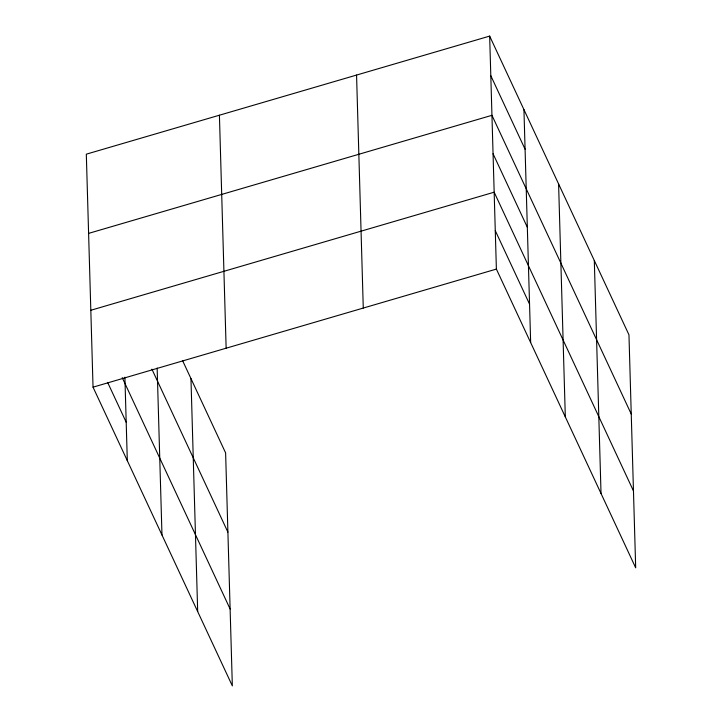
<?xml version="1.0" encoding="UTF-8"?>
<svg xmlns="http://www.w3.org/2000/svg" width="722" height="722" viewBox="0 0 722 722"><rect width="100%" height="100%" fill="white"/><g stroke="black" fill="none" stroke-linecap="round" stroke-linejoin="round"><path stroke-width="1.08" d="M489.66 36.1L496.384 269.089L635.685 567.826L628.961 334.837L489.66 36.1L86.315 154.174L93.039 387.163L232.34 685.9L225.616 452.911L182.504 360.449M88.598 233.387L491.944 115.312L631.254 414.058M90.819 310.27L494.164 192.196L633.465 490.942M93.039 387.163L496.384 269.089M490.807 75.711L525.074 149.21M493.054 153.759L527.331 227.259M495.274 230.643L529.551 304.142M151.909 369.168L227.899 532.132M122.235 377.651L230.119 609.016M107.632 382.407L126.197 422.217M594.305 260.516L601.029 493.496M558.593 183.929L565.317 416.919M523.937 109.6L530.661 342.589M356.56 75.061L363.274 308.05M219.416 115.213L226.139 348.194M190.96 378.59L197.684 611.57M157.152 368.021L161.972 534.993M124.897 377.191L127.307 460.663"/></g></svg>
